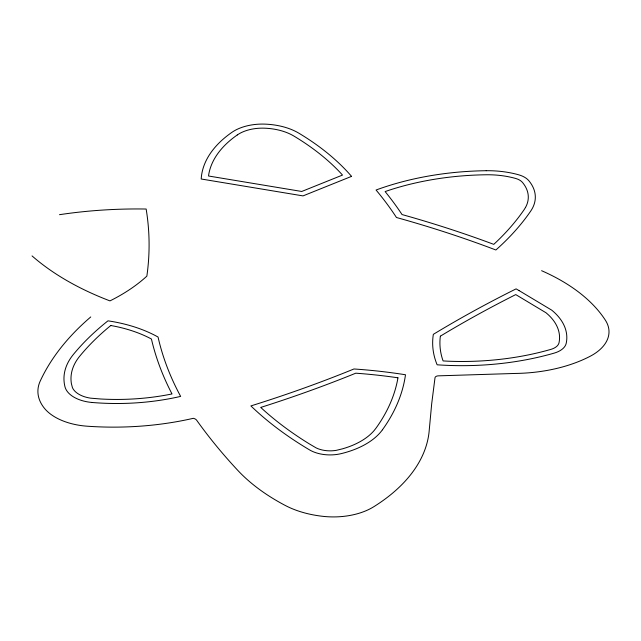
<?xml version="1.0" encoding="UTF-8"?>
<svg xmlns="http://www.w3.org/2000/svg" width="641" height="641" viewBox="0 0 641 641"><rect width="100%" height="100%" fill="white"/><g stroke="black" fill="none" stroke-linecap="round" stroke-linejoin="round"><path stroke-width="0.96" d="M237.274 134.963L239.013 133.849A32.667 18.861 0 0 1 264.477 128.176A44.638 25.768 0 0 1 291.879 134.922L293.907 136.06A294.179 169.841 0 0 1 341.853 174.344L342.51 175.073L301.735 191.467L208.549 176.003L208.645 175.129A126.277 72.906 0 0 1 237.274 134.963M32.05 255.911A272.994 157.614 0 0 0 109.972 300.893A189.808 109.579 0 0 0 146.853 276.135A657.033 379.336 0 0 0 146.148 209.03A308.481 178.102 0 0 0 59.501 214.687M541.597 270.694A191.635 110.637 0 0 1 605.4 320.236A57.241 33.044 0 0 1 590.008 356.356A115.676 66.784 0 0 1 515.556 373.439L438.244 375.85A3.534 2.043 0 0 0 435.015 377.717L431.689 403.782L429.262 429.879A209.583 121.005 0 0 1 373.791 506.727A54.958 31.73 0 0 1 323.553 516.406A77.593 44.798 0 0 1 285.221 505.437A229.702 132.623 0 0 1 237.699 470.278A931.838 537.991 0 0 1 196.659 420.224A6.09 3.517 0 0 0 193.35 418.309A215.929 124.666 0 0 1 87.248 426.209A54.669 31.561 0 0 1 44.245 408.069A69.308 40.014 0 0 1 40.239 381.042A368.118 212.532 0 0 1 90.75 316.95M440.375 336.156L440.239 337.15A155.394 89.716 0 0 0 442.45 359.04L443.091 360.923L447.658 361.179A199.055 114.923 0 0 0 550.948 349.361L552.061 349A14.671 8.469 0 0 0 558.816 343.472L559.016 342.759A75.005 43.3 0 0 0 548.343 314.803L546.02 312.768L515.749 294.596L513.697 295.629A1154.834 666.736 0 0 0 445.15 333.28L440.375 336.156M397.941 377.805L397.74 379.047A306.118 176.732 0 0 1 375.971 428.204L374.064 430.624A69.613 40.191 0 0 1 342.558 448.812L336.405 450.319A21.626 12.483 0 0 1 316.205 447.931L309.17 443.788A407.788 235.431 0 0 1 261.039 407.716L260.727 407.428L263.163 406.658A1021.818 589.936 0 0 0 349.666 375.658L355.771 373.19L357.398 373.31A339.706 196.13 0 0 1 395.329 377.421L397.941 377.805M525.532 207.404L524.146 209.647A372.117 214.839 0 0 1 496.599 241.697L493.778 244.365L491.687 243.58A859.261 496.086 0 0 0 408.141 216.273L402.035 214.559L401.482 213.717A580.265 335.011 0 0 0 386.13 192.813L385.129 191.587L387.869 190.625A206.594 119.274 0 0 1 486.375 174.769A63.924 36.906 0 0 1 515.46 178.398L516.237 178.631A14.975 8.645 0 0 1 522.495 182.453A58.668 33.869 0 0 1 525.532 207.404M110.821 325.508L110.428 325.82A355.426 205.2 0 0 0 79.788 356.124A91.11 52.602 0 0 0 71.383 383.598L72.441 387.669A25.183 14.543 0 0 0 90.621 398.165L100.413 398.974A165.138 95.341 0 0 0 171.307 394.087L172.012 393.935L171.355 392.701A614.743 354.922 0 0 1 152.302 342.655L151.436 339.033L149.842 338.176A104.844 60.534 0 0 0 114.907 326.285L110.821 325.508M351.556 176.371L303.009 195.898L201.202 178.999A133.344 76.984 0 0 1 231.898 132.35A39.67 22.908 0 0 1 264.885 124.122A51.689 29.839 0 0 1 298.922 133.224A301.334 173.975 0 0 1 351.556 176.371M519.122 290.621L516.101 288.875A1162.093 670.927 0 0 0 433.34 334.338A162.654 93.907 0 0 0 437.138 364.801A206.37 119.146 0 0 0 554.249 353.095A21.93 12.66 0 0 0 566.219 343.288A82.296 47.514 0 0 0 551.741 310.164L519.122 290.621M486.215 170.714A213.605 123.32 0 0 0 376.059 190.016A573.238 330.956 0 0 1 396.459 217.499A852.234 492.032 0 0 1 495.886 249.99A379.448 219.07 0 0 0 530.708 211.089A65.678 37.915 0 0 0 528.833 180.706A22.026 12.716 0 0 0 518.529 174.753A70.991 40.984 0 0 0 486.215 170.714M382.429 429.799A313.273 180.866 0 0 0 405.489 374.761A346.725 200.184 0 0 0 353.952 368.976A1014.791 585.882 0 0 1 250.887 405.913A414.807 239.486 0 0 0 309.595 449.918A28.653 16.546 0 0 0 341.132 453.644A76.64 44.245 0 0 0 382.429 429.799M92.264 402.492A172.157 99.395 0 0 0 180.65 396.394A607.724 350.867 0 0 1 158.055 337.046A111.871 64.589 0 0 0 107.976 320.837A362.638 209.367 0 0 0 73.419 354.417A98.073 56.624 0 0 0 64.957 386.723A32.218 18.597 0 0 0 92.264 402.492"/></g></svg>
